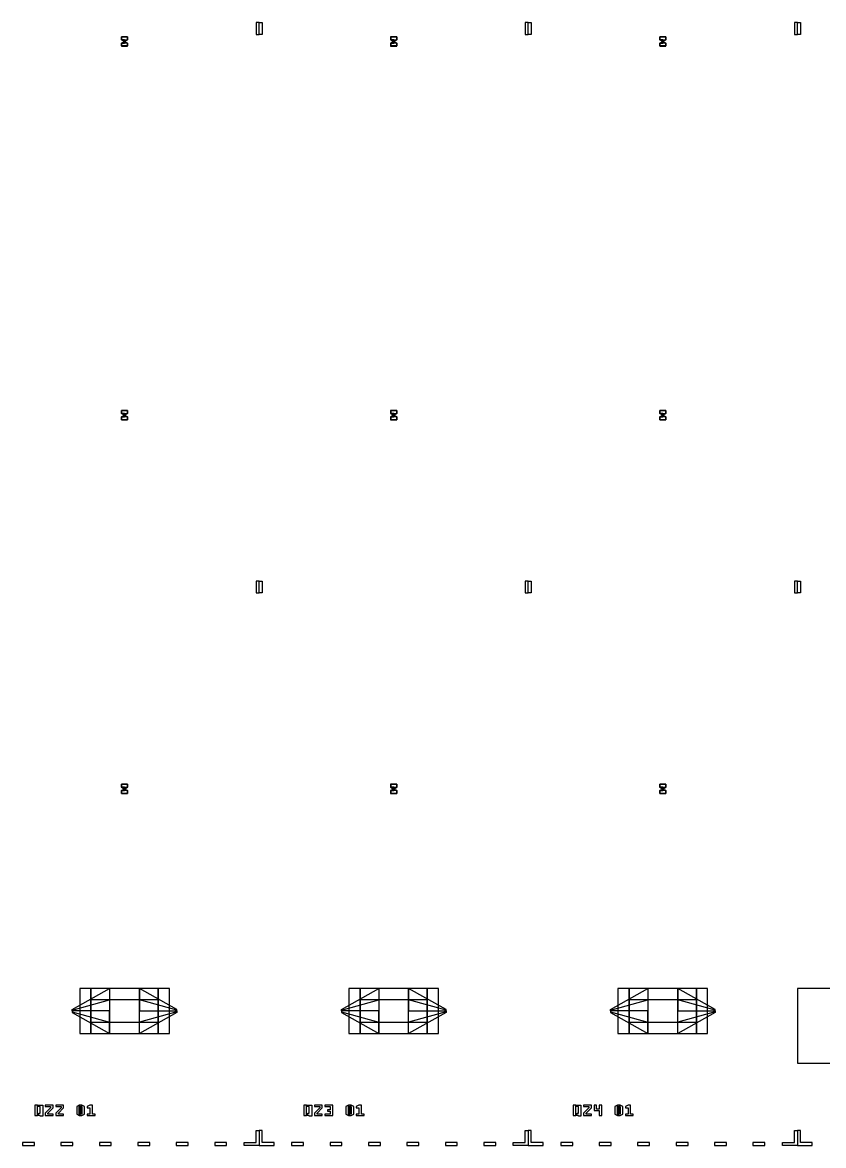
# Model space of a CAD drawing. Extents: x -50899 to 50899, y -48295 to 50898.
# Drawn here: x 10117 to 15475, y -39225 to -31714 of the extents above; entities that cross this region are included whole.
import ezdxf

# ---------------------------------------------------------------- set-up
doc = ezdxf.new("R2010")
doc.units = 0
doc.layers.add('GAP', color=1, linetype='continuous')
doc.layers.add('PIN', color=3, linetype='continuous')

# ---------------------------------------------------------------- blocks, each defined once
blk = doc.blocks.new('Q21GAP')
for points in [[(2500, 800), (2250, 800), (2250, 809.8), (2500, 950), (2500, 800)], [(2500, 800), (2250, 800), (2250, 809.8), (2500, 950), (2500, 800)], [(2825, 950), (2500, 950), (2500, 650), (2825, 650), (2825, 950)], [(2825, 950), (2500, 950), (2500, 650), (2825, 650), (2825, 950)], [(2900, 950), (2825, 950), (2825, 650), (2900, 650), (2900, 950)], [(2900, 950), (2825, 950), (2825, 650), (2900, 650), (2900, 950)], [(2500, 800), (2250, 800), (2250, 790.2), (2500, 650), (2500, 800)], [(2500, 800), (2250, 800), (2250, 790.2), (2500, 650), (2500, 800)]]:
    blk.add_lwpolyline(points)
blk = doc.blocks.new('Q21PIN')
for points in [[(2500, 800), (2250, 800), (2250, 805), (2500, 875), (2500, 800)], [(2500, 800), (2250, 800), (2250, 805), (2500, 875), (2500, 800)], [(2825, 875), (2500, 875), (2500, 725), (2825, 725), (2825, 875)], [(2825, 875), (2500, 875), (2500, 725), (2825, 725), (2825, 875)], [(2500, 800), (2250, 800), (2250, 795), (2500, 725), (2500, 800)], [(2500, 800), (2250, 800), (2250, 795), (2500, 725), (2500, 800)]]:
    blk.add_lwpolyline(points)
blk = doc.blocks.new('Q22')
at = {"layer": 'GAP'}
for points in [[(1700, 7331.4), (1700, 7411.4), (1680, 7411.4), (1680, 7331.4), (1700, 7331.4)], [(1700, 3595.7), (1700, 3675.7), (1680, 3675.7), (1680, 3595.7), (1700, 3595.7)], [(1700, -100), (1600, -100), (1600, -80), (1680, -80), (1680, 0), (1700, 0), (1700, -100)], [(117.1, -100), (197.1, -100), (197.1, -80), (117.1, -80), (117.1, -100)], [(374.3, -100), (454.3, -100), (454.3, -80), (374.3, -80), (374.3, -100)], [(631.4, -100), (711.4, -100), (711.4, -80), (631.4, -80), (631.4, -100)], [(888.6, -100), (968.6, -100), (968.6, -80), (888.6, -80), (888.6, -100)], [(1145.7, -100), (1225.7, -100), (1225.7, -80), (1145.7, -80), (1145.7, -100)], [(1402.9, -100), (1482.9, -100), (1482.9, -80), (1402.9, -80), (1402.9, -100)]]:
    blk.add_lwpolyline(points, dxfattribs=at)
blk = doc.blocks.new('Q22GAP')
for points in [[(820.2, 7316.1), (820.2, 7316.3), (779.8, 7316.3), (779.8, 7316.1), (820.2, 7316.1)], [(780, 7296.1), (780, 7316.1), (779.8, 7316.1), (779.8, 7296.1), (780, 7296.1)], [(797.5, 7286.1), (780, 7296.1), (779.8, 7296.1), (797.3, 7286.1), (797.5, 7286.1)], [(802.7, 7286), (802.7, 7286.1), (797.3, 7286.1), (797.3, 7286), (802.7, 7286)], [(802.5, 7286.1), (820, 7296.1), (820.2, 7296.1), (802.7, 7286.1), (802.5, 7286.1)], [(820, 7296.1), (820, 7316.1), (820.2, 7316.1), (820.2, 7296.1), (820, 7296.1)], [(780, 7274), (799.6, 7284), (799.4, 7284), (779.8, 7274), (780, 7274)], [(780, 7254), (780, 7274), (779.8, 7274), (779.8, 7254), (780, 7254)], [(820.2, 7253.8), (820.2, 7254), (779.8, 7254), (779.8, 7253.8), (820.2, 7253.8)], [(799.6, 7284), (799.6, 7286), (799.4, 7286), (799.4, 7284), (799.6, 7284)], [(800.4, 7284), (800.4, 7286), (800.6, 7286), (800.6, 7284), (800.4, 7284)], [(820, 7274), (800.4, 7284), (800.6, 7284), (820.2, 7274), (820, 7274)], [(820, 7254), (820, 7274), (820.2, 7274), (820.2, 7254), (820, 7254)], [(820.2, 4816.1), (820.2, 4816.3), (779.8, 4816.3), (779.8, 4816.1), (820.2, 4816.1)], [(780, 4796.1), (780, 4816.1), (779.8, 4816.1), (779.8, 4796.1), (780, 4796.1)], [(820, 4796.1), (820, 4816.1), (820.2, 4816.1), (820.2, 4796.1), (820, 4796.1)], [(797.5, 4786.1), (780, 4796.1), (779.8, 4796.1), (797.3, 4786.1), (797.5, 4786.1)], [(780, 4774), (799.6, 4784), (799.4, 4784), (779.8, 4774), (780, 4774)], [(780, 4754), (780, 4774), (779.8, 4774), (779.8, 4754), (780, 4754)], [(820.2, 4753.8), (820.2, 4754), (779.8, 4754), (779.8, 4753.8), (820.2, 4753.8)], [(802.7, 4786), (802.7, 4786.1), (797.3, 4786.1), (797.3, 4786), (802.7, 4786)], [(799.6, 4784), (799.6, 4786), (799.4, 4786), (799.4, 4784), (799.6, 4784)], [(800.4, 4784), (800.4, 4786), (800.6, 4786), (800.6, 4784), (800.4, 4784)], [(820, 4774), (800.4, 4784), (800.6, 4784), (820.2, 4774), (820, 4774)], [(802.5, 4786.1), (820, 4796.1), (820.2, 4796.1), (802.7, 4786.1), (802.5, 4786.1)], [(820, 4754), (820, 4774), (820.2, 4774), (820.2, 4754), (820, 4754)], [(820.2, 2316.2), (820.2, 2316.4), (779.8, 2316.4), (779.8, 2316.2), (820.2, 2316.2)], [(780, 2296.2), (780, 2316.2), (779.8, 2316.2), (779.8, 2296.2), (780, 2296.2)], [(797.5, 2286.2), (780, 2296.2), (779.8, 2296.2), (797.3, 2286.2), (797.5, 2286.2)], [(780, 2274), (799.6, 2284), (799.4, 2284), (779.8, 2274), (780, 2274)], [(780, 2254), (780, 2274), (779.8, 2274), (779.8, 2254), (780, 2254)], [(820.2, 2253.8), (820.2, 2254), (779.8, 2254), (779.8, 2253.8), (820.2, 2253.8)], [(802.7, 2286), (802.7, 2286.2), (797.3, 2286.2), (797.3, 2286), (802.7, 2286)], [(799.6, 2284), (799.6, 2286), (799.4, 2286), (799.4, 2284), (799.6, 2284)], [(800.4, 2284), (800.4, 2286), (800.6, 2286), (800.6, 2284), (800.4, 2284)], [(820, 2274), (800.4, 2284), (800.6, 2284), (820.2, 2274), (820, 2274)], [(802.5, 2286.2), (820, 2296.2), (820.2, 2296.2), (802.7, 2286.2), (802.5, 2286.2)], [(820, 2296.2), (820, 2316.2), (820.2, 2316.2), (820.2, 2296.2), (820, 2296.2)], [(820, 2254), (820, 2274), (820.2, 2274), (820.2, 2254), (820, 2254)], [(2500, 800), (2250, 800), (2250, 809.8), (2500, 950), (2500, 800)], [(2500, 800), (2250, 800), (2250, 809.8), (2500, 950), (2500, 800)], [(2825, 950), (2500, 950), (2500, 650), (2825, 650), (2825, 950)], [(2825, 950), (2500, 950), (2500, 650), (2825, 650), (2825, 950)], [(2900, 950), (2825, 950), (2825, 650), (2900, 650), (2900, 950)], [(2900, 950), (2825, 950), (2825, 650), (2900, 650), (2900, 950)], [(2500, 800), (2250, 800), (2250, 790.2), (2500, 650), (2500, 800)], [(2500, 800), (2250, 800), (2250, 790.2), (2500, 650), (2500, 800)]]:
    blk.add_lwpolyline(points)
at = {"layer": 'GAP'}
for points in [[(200, 100), (217.5, 100), (217.5, 170), (200, 170), (200, 100)], [(217.5, 108.8), (226.2, 108.8), (226.2, 117.5), (235, 117.5), (235, 161.2), (217.5, 161.2), (217.5, 170), (252.5, 170), (252.5, 95.6), (235, 95.6), (235, 100), (217.5, 100), (217.5, 108.8)], [(270, 100), (322.5, 100), (322.5, 108.8), (287.5, 108.8), (287.5, 117.5), (322.5, 152.5), (322.5, 170), (270, 170), (270, 161.2), (305, 161.2), (305, 152.5), (270, 117.5), (270, 100), (270, 100)], [(340, 100), (392.5, 100), (392.5, 108.8), (357.5, 108.8), (357.5, 117.5), (392.5, 152.5), (392.5, 170), (340, 170), (340, 161.2), (375, 161.2), (375, 152.5), (340, 117.5), (340, 100), (340, 100)]]:
    blk.add_lwpolyline(points, dxfattribs=at)
blk = doc.blocks.new('Q22PIN')
for points in [[(820, 7296.15), (820, 7316.15), (780, 7316.15), (780, 7296.15), (820, 7296.15)], [(800, 7286.15), (800, 7296.15), (780, 7296.15), (797.5, 7286.15), (800, 7286.15)], [(800, 7286.15), (800, 7296.15), (820, 7296.15), (802.5, 7286.15), (800, 7286.15)], [(800, 7274), (800, 7284), (799.575, 7284), (780, 7274), (800, 7274)], [(820, 7254), (820, 7274), (780, 7274), (780, 7254), (820, 7254)], [(800.425, 7284), (800.425, 7286), (799.575, 7286), (799.575, 7284), (800.425, 7284)], [(800, 7274), (800, 7284), (800.425, 7284), (820, 7274), (800, 7274)], [(820, 4796.15), (820, 4816.15), (780, 4816.15), (780, 4796.15), (820, 4796.15)], [(800, 4786.15), (800, 4796.15), (780, 4796.15), (797.5, 4786.15), (800, 4786.15)], [(800, 4774), (800, 4784), (799.575, 4784), (780, 4774), (800, 4774)], [(820, 4754), (820, 4774), (780, 4774), (780, 4754), (820, 4754)], [(800.425, 4784), (800.425, 4786), (799.575, 4786), (799.575, 4784), (800.425, 4784)], [(800, 4786.15), (800, 4796.15), (820, 4796.15), (802.5, 4786.15), (800, 4786.15)], [(800, 4774), (800, 4784), (800.425, 4784), (820, 4774), (800, 4774)], [(820, 2296.15), (820, 2316.15), (780, 2316.15), (780, 2296.15), (820, 2296.15)], [(800, 2286.15), (800, 2296.15), (780, 2296.15), (797.5, 2286.15), (800, 2286.15)], [(800, 2274), (800, 2284), (799.575, 2284), (780, 2274), (800, 2274)], [(820, 2254), (820, 2274), (780, 2274), (780, 2254), (820, 2254)], [(800.425, 2284), (800.425, 2286), (799.575, 2286), (799.575, 2284), (800.425, 2284)], [(800, 2286.15), (800, 2296.15), (820, 2296.15), (802.5, 2286.15), (800, 2286.15)], [(800, 2274), (800, 2284), (800.425, 2284), (820, 2274), (800, 2274)], [(2500, 800), (2250, 800), (2250, 805), (2500, 875), (2500, 800)], [(2500, 800), (2250, 800), (2250, 805), (2500, 875), (2500, 800)], [(2825, 875), (2500, 875), (2500, 725), (2825, 725), (2825, 875)], [(2825, 875), (2500, 875), (2500, 725), (2825, 725), (2825, 875)], [(2500, 800), (2250, 800), (2250, 795), (2500, 725), (2500, 800)], [(2500, 800), (2250, 800), (2250, 795), (2500, 725), (2500, 800)]]:
    blk.add_lwpolyline(points)
blk = doc.blocks.new('Q23')
at = {"layer": 'GAP'}
for points in [[(-100, 7331.4), (-100, 7411.4), (-80, 7411.4), (-80, 7331.4), (-100, 7331.4)], [(1700, 7331.4), (1700, 7411.4), (1680, 7411.4), (1680, 7331.4), (1700, 7331.4)], [(-100, 3595.7), (-100, 3675.7), (-80, 3675.7), (-80, 3595.7), (-100, 3595.7)], [(1700, 3595.7), (1700, 3675.7), (1680, 3675.7), (1680, 3595.7), (1700, 3595.7)], [(-100, -100), (0, -100), (0, -80), (-80, -80), (-80, 0), (-100, 0), (-100, -100)], [(1700, -100), (1600, -100), (1600, -80), (1680, -80), (1680, 0), (1700, 0), (1700, -100)], [(117.1, -100), (197.1, -100), (197.1, -80), (117.1, -80), (117.1, -100)], [(374.3, -100), (454.3, -100), (454.3, -80), (374.3, -80), (374.3, -100)], [(631.4, -100), (711.4, -100), (711.4, -80), (631.4, -80), (631.4, -100)], [(888.6, -100), (968.6, -100), (968.6, -80), (888.6, -80), (888.6, -100)], [(1145.7, -100), (1225.7, -100), (1225.7, -80), (1145.7, -80), (1145.7, -100)], [(1402.9, -100), (1482.9, -100), (1482.9, -80), (1402.9, -80), (1402.9, -100)]]:
    blk.add_lwpolyline(points, dxfattribs=at)
blk = doc.blocks.new('Q23GAP')
for points in [[(820.2, 7316.2), (820.2, 7316.4), (779.8, 7316.4), (779.8, 7316.2), (820.2, 7316.2)], [(780, 7296.2), (780, 7316.2), (779.8, 7316.2), (779.8, 7296.2), (780, 7296.2)], [(797.5, 7286.2), (780, 7296.2), (779.8, 7296.2), (797.3, 7286.2), (797.5, 7286.2)], [(802.7, 7286), (802.7, 7286.2), (797.3, 7286.2), (797.3, 7286), (802.7, 7286)], [(802.5, 7286.2), (820, 7296.2), (820.2, 7296.2), (802.7, 7286.2), (802.5, 7286.2)], [(820, 7296.2), (820, 7316.2), (820.2, 7316.2), (820.2, 7296.2), (820, 7296.2)], [(780, 7274), (799.6, 7284), (799.4, 7284), (779.8, 7274), (780, 7274)], [(780, 7254), (780, 7274), (779.8, 7274), (779.8, 7254), (780, 7254)], [(820.2, 7253.8), (820.2, 7254), (779.8, 7254), (779.8, 7253.8), (820.2, 7253.8)], [(799.6, 7284), (799.6, 7286), (799.4, 7286), (799.4, 7284), (799.6, 7284)], [(800.4, 7284), (800.4, 7286), (800.6, 7286), (800.6, 7284), (800.4, 7284)], [(820, 7274), (800.4, 7284), (800.6, 7284), (820.2, 7274), (820, 7274)], [(820, 7254), (820, 7274), (820.2, 7274), (820.2, 7254), (820, 7254)], [(820.2, 4816.2), (820.2, 4816.4), (779.8, 4816.4), (779.8, 4816.2), (820.2, 4816.2)], [(780, 4796.2), (780, 4816.2), (779.8, 4816.2), (779.8, 4796.2), (780, 4796.2)], [(820, 4796.2), (820, 4816.2), (820.2, 4816.2), (820.2, 4796.2), (820, 4796.2)], [(797.5, 4786.2), (780, 4796.2), (779.8, 4796.2), (797.3, 4786.2), (797.5, 4786.2)], [(780, 4774), (799.6, 4784), (799.4, 4784), (779.8, 4774), (780, 4774)], [(780, 4754), (780, 4774), (779.8, 4774), (779.8, 4754), (780, 4754)], [(820.2, 4753.8), (820.2, 4754), (779.8, 4754), (779.8, 4753.8), (820.2, 4753.8)], [(802.7, 4786), (802.7, 4786.2), (797.3, 4786.2), (797.3, 4786), (802.7, 4786)], [(799.6, 4784), (799.6, 4786), (799.4, 4786), (799.4, 4784), (799.6, 4784)], [(800.4, 4784), (800.4, 4786), (800.6, 4786), (800.6, 4784), (800.4, 4784)], [(820, 4774), (800.4, 4784), (800.6, 4784), (820.2, 4774), (820, 4774)], [(802.5, 4786.2), (820, 4796.2), (820.2, 4796.2), (802.7, 4786.2), (802.5, 4786.2)], [(820, 4754), (820, 4774), (820.2, 4774), (820.2, 4754), (820, 4754)], [(820.2, 2316.2), (820.2, 2316.4), (779.8, 2316.4), (779.8, 2316.2), (820.2, 2316.2)], [(780, 2296.2), (780, 2316.2), (779.8, 2316.2), (779.8, 2296.2), (780, 2296.2)], [(797.5, 2286.2), (780, 2296.2), (779.8, 2296.2), (797.3, 2286.2), (797.5, 2286.2)], [(780, 2274), (799.6, 2284), (799.4, 2284), (779.8, 2274), (780, 2274)], [(780, 2254), (780, 2274), (779.8, 2274), (779.8, 2254), (780, 2254)], [(820.2, 2253.8), (820.2, 2254), (779.8, 2254), (779.8, 2253.8), (820.2, 2253.8)], [(802.7, 2286), (802.7, 2286.2), (797.3, 2286.2), (797.3, 2286), (802.7, 2286)], [(799.6, 2284), (799.6, 2286), (799.4, 2286), (799.4, 2284), (799.6, 2284)], [(800.4, 2284), (800.4, 2286), (800.6, 2286), (800.6, 2284), (800.4, 2284)], [(820, 2274), (800.4, 2284), (800.6, 2284), (820.2, 2274), (820, 2274)], [(802.5, 2286.2), (820, 2296.2), (820.2, 2296.2), (802.7, 2286.2), (802.5, 2286.2)], [(820, 2296.2), (820, 2316.2), (820.2, 2316.2), (820.2, 2296.2), (820, 2296.2)], [(820, 2254), (820, 2274), (820.2, 2274), (820.2, 2254), (820, 2254)], [(-1300, 650), (-1225, 650), (-1225, 950), (-1300, 950), (-1300, 650)], [(-1300, 650), (-1225, 650), (-1225, 950), (-1300, 950), (-1300, 650)], [(-1225, 650), (-900, 650), (-900, 950), (-1225, 950), (-1225, 650)], [(-1225, 650), (-900, 650), (-900, 950), (-1225, 950), (-1225, 650)], [(-900, 800), (-650, 800), (-650, 809.8), (-900, 950), (-900, 800)], [(-900, 800), (-650, 800), (-650, 809.8), (-900, 950), (-900, 800)], [(2500, 800), (2250, 800), (2250, 809.8), (2500, 950), (2500, 800)], [(2500, 800), (2250, 800), (2250, 809.8), (2500, 950), (2500, 800)], [(2825, 950), (2500, 950), (2500, 650), (2825, 650), (2825, 950)], [(2825, 950), (2500, 950), (2500, 650), (2825, 650), (2825, 950)], [(2900, 950), (2825, 950), (2825, 650), (2900, 650), (2900, 950)], [(2900, 950), (2825, 950), (2825, 650), (2900, 650), (2900, 950)], [(-900, 800), (-650, 800), (-650, 790.2), (-900, 650), (-900, 800)], [(-900, 800), (-650, 800), (-650, 790.2), (-900, 650), (-900, 800)], [(2500, 800), (2250, 800), (2250, 790.2), (2500, 650), (2500, 800)], [(2500, 800), (2250, 800), (2250, 790.2), (2500, 650), (2500, 800)]]:
    blk.add_lwpolyline(points)
at = {"layer": 'GAP'}
for points in [[(200, 100), (217.5, 100), (217.5, 170), (200, 170), (200, 100)], [(217.5, 108.8), (226.2, 108.8), (226.2, 117.5), (235, 117.5), (235, 161.2), (217.5, 161.2), (217.5, 170), (252.5, 170), (252.5, 95.6), (235, 95.6), (235, 100), (217.5, 100), (217.5, 108.8)], [(270, 100), (322.5, 100), (322.5, 108.8), (287.5, 108.8), (287.5, 117.5), (322.5, 152.5), (322.5, 170), (270, 170), (270, 161.2), (305, 161.2), (305, 152.5), (270, 117.5), (270, 100), (270, 100)], [(340, 100), (392.5, 100), (392.5, 170), (340, 170), (340, 161.2), (375, 161.2), (375, 139.4), (357.5, 139.4), (357.5, 130.6), (375, 130.6), (375, 108.8), (340, 108.8), (340, 100), (340, 100)]]:
    blk.add_lwpolyline(points, dxfattribs=at)
blk = doc.blocks.new('Q23PIN')
for points in [[(820, 7296.2), (820, 7316.2), (780, 7316.2), (780, 7296.2), (820, 7296.2)], [(800, 7286.2), (800, 7296.2), (780, 7296.2), (797.5, 7286.2), (800, 7286.2)], [(800, 7286.2), (800, 7296.2), (820, 7296.2), (802.5, 7286.2), (800, 7286.2)], [(800, 7274), (800, 7284), (799.55, 7284), (780, 7274), (800, 7274)], [(820, 7254), (820, 7274), (780, 7274), (780, 7254), (820, 7254)], [(800.45, 7284), (800.45, 7286), (799.55, 7286), (799.55, 7284), (800.45, 7284)], [(800, 7274), (800, 7284), (800.45, 7284), (820, 7274), (800, 7274)], [(820, 4796.2), (820, 4816.2), (780, 4816.2), (780, 4796.2), (820, 4796.2)], [(800, 4786.2), (800, 4796.2), (780, 4796.2), (797.5, 4786.2), (800, 4786.2)], [(800, 4774), (800, 4784), (799.55, 4784), (780, 4774), (800, 4774)], [(820, 4754), (820, 4774), (780, 4774), (780, 4754), (820, 4754)], [(800.45, 4784), (800.45, 4786), (799.55, 4786), (799.55, 4784), (800.45, 4784)], [(800, 4786.2), (800, 4796.2), (820, 4796.2), (802.5, 4786.2), (800, 4786.2)], [(800, 4774), (800, 4784), (800.45, 4784), (820, 4774), (800, 4774)], [(820, 2296.2), (820, 2316.2), (780, 2316.2), (780, 2296.2), (820, 2296.2)], [(800, 2286.2), (800, 2296.2), (780, 2296.2), (797.5, 2286.2), (800, 2286.2)], [(800, 2274), (800, 2284), (799.55, 2284), (780, 2274), (800, 2274)], [(820, 2254), (820, 2274), (780, 2274), (780, 2254), (820, 2254)], [(800.45, 2284), (800.45, 2286), (799.55, 2286), (799.55, 2284), (800.45, 2284)], [(800, 2286.2), (800, 2296.2), (820, 2296.2), (802.5, 2286.2), (800, 2286.2)], [(800, 2274), (800, 2284), (800.45, 2284), (820, 2274), (800, 2274)], [(-1225, 725), (-900, 725), (-900, 875), (-1225, 875), (-1225, 725)], [(-1225, 725), (-900, 725), (-900, 875), (-1225, 875), (-1225, 725)], [(-900, 800), (-650, 800), (-650, 805), (-900, 875), (-900, 800)], [(-900, 800), (-650, 800), (-650, 805), (-900, 875), (-900, 800)], [(2500, 800), (2250, 800), (2250, 805), (2500, 875), (2500, 800)], [(2500, 800), (2250, 800), (2250, 805), (2500, 875), (2500, 800)], [(2825, 875), (2500, 875), (2500, 725), (2825, 725), (2825, 875)], [(2825, 875), (2500, 875), (2500, 725), (2825, 725), (2825, 875)], [(-900, 800), (-650, 800), (-650, 795), (-900, 725), (-900, 800)], [(-900, 800), (-650, 800), (-650, 795), (-900, 725), (-900, 800)], [(2500, 800), (2250, 800), (2250, 795), (2500, 725), (2500, 800)], [(2500, 800), (2250, 800), (2250, 795), (2500, 725), (2500, 800)]]:
    blk.add_lwpolyline(points)
blk = doc.blocks.new('Q24')
at = {"layer": 'GAP'}
for points in [[(-100, 7331.4), (-100, 7411.4), (-80, 7411.4), (-80, 7331.4), (-100, 7331.4)], [(1700, 7331.4), (1700, 7411.4), (1680, 7411.4), (1680, 7331.4), (1700, 7331.4)], [(-100, 3595.7), (-100, 3675.7), (-80, 3675.7), (-80, 3595.7), (-100, 3595.7)], [(1700, 3595.7), (1700, 3675.7), (1680, 3675.7), (1680, 3595.7), (1700, 3595.7)], [(-100, -100), (0, -100), (0, -80), (-80, -80), (-80, 0), (-100, 0), (-100, -100)], [(1700, -100), (1600, -100), (1600, -80), (1680, -80), (1680, 0), (1700, 0), (1700, -100)], [(117.1, -100), (197.1, -100), (197.1, -80), (117.1, -80), (117.1, -100)], [(374.3, -100), (454.3, -100), (454.3, -80), (374.3, -80), (374.3, -100)], [(631.4, -100), (711.4, -100), (711.4, -80), (631.4, -80), (631.4, -100)], [(888.6, -100), (968.6, -100), (968.6, -80), (888.6, -80), (888.6, -100)], [(1145.7, -100), (1225.7, -100), (1225.7, -80), (1145.7, -80), (1145.7, -100)], [(1402.9, -100), (1482.9, -100), (1482.9, -80), (1402.9, -80), (1402.9, -100)]]:
    blk.add_lwpolyline(points, dxfattribs=at)
blk = doc.blocks.new('Q24GAP')
for points in [[(820.2, 7316.1), (820.2, 7316.3), (779.8, 7316.3), (779.8, 7316.1), (820.2, 7316.1)], [(780, 7296.1), (780, 7316.1), (779.8, 7316.1), (779.8, 7296.1), (780, 7296.1)], [(797.5, 7286.1), (780, 7296.1), (779.8, 7296.1), (797.3, 7286.1), (797.5, 7286.1)], [(802.7, 7286), (802.7, 7286.1), (797.3, 7286.1), (797.3, 7286), (802.7, 7286)], [(802.5, 7286.1), (820, 7296.1), (820.2, 7296.1), (802.7, 7286.1), (802.5, 7286.1)], [(820, 7296.1), (820, 7316.1), (820.2, 7316.1), (820.2, 7296.1), (820, 7296.1)], [(780, 7274), (799.6, 7284), (799.4, 7284), (779.8, 7274), (780, 7274)], [(780, 7254), (780, 7274), (779.8, 7274), (779.8, 7254), (780, 7254)], [(820.2, 7253.8), (820.2, 7254), (779.8, 7254), (779.8, 7253.8), (820.2, 7253.8)], [(799.6, 7284), (799.6, 7286), (799.4, 7286), (799.4, 7284), (799.6, 7284)], [(800.4, 7284), (800.4, 7286), (800.6, 7286), (800.6, 7284), (800.4, 7284)], [(820, 7274), (800.4, 7284), (800.6, 7284), (820.2, 7274), (820, 7274)], [(820, 7254), (820, 7274), (820.2, 7274), (820.2, 7254), (820, 7254)], [(820.2, 4816.1), (820.2, 4816.3), (779.8, 4816.3), (779.8, 4816.1), (820.2, 4816.1)], [(780, 4796.1), (780, 4816.1), (779.8, 4816.1), (779.8, 4796.1), (780, 4796.1)], [(820, 4796.1), (820, 4816.1), (820.2, 4816.1), (820.2, 4796.1), (820, 4796.1)], [(797.5, 4786.1), (780, 4796.1), (779.8, 4796.1), (797.3, 4786.1), (797.5, 4786.1)], [(780, 4774), (799.6, 4784), (799.4, 4784), (779.8, 4774), (780, 4774)], [(780, 4754), (780, 4774), (779.8, 4774), (779.8, 4754), (780, 4754)], [(820.2, 4753.8), (820.2, 4754), (779.8, 4754), (779.8, 4753.8), (820.2, 4753.8)], [(802.7, 4786), (802.7, 4786.1), (797.3, 4786.1), (797.3, 4786), (802.7, 4786)], [(799.6, 4784), (799.6, 4786), (799.4, 4786), (799.4, 4784), (799.6, 4784)], [(800.4, 4784), (800.4, 4786), (800.6, 4786), (800.6, 4784), (800.4, 4784)], [(820, 4774), (800.4, 4784), (800.6, 4784), (820.2, 4774), (820, 4774)], [(802.5, 4786.1), (820, 4796.1), (820.2, 4796.1), (802.7, 4786.1), (802.5, 4786.1)], [(820, 4754), (820, 4774), (820.2, 4774), (820.2, 4754), (820, 4754)], [(820.2, 2316.2), (820.2, 2316.4), (779.8, 2316.4), (779.8, 2316.2), (820.2, 2316.2)], [(780, 2296.2), (780, 2316.2), (779.8, 2316.2), (779.8, 2296.2), (780, 2296.2)], [(797.5, 2286.2), (780, 2296.2), (779.8, 2296.2), (797.3, 2286.2), (797.5, 2286.2)], [(780, 2274), (799.6, 2284), (799.4, 2284), (779.8, 2274), (780, 2274)], [(780, 2254), (780, 2274), (779.8, 2274), (779.8, 2254), (780, 2254)], [(820.2, 2253.8), (820.2, 2254), (779.8, 2254), (779.8, 2253.8), (820.2, 2253.8)], [(802.7, 2286), (802.7, 2286.2), (797.3, 2286.2), (797.3, 2286), (802.7, 2286)], [(799.6, 2284), (799.6, 2286), (799.4, 2286), (799.4, 2284), (799.6, 2284)], [(800.4, 2284), (800.4, 2286), (800.6, 2286), (800.6, 2284), (800.4, 2284)], [(820, 2274), (800.4, 2284), (800.6, 2284), (820.2, 2274), (820, 2274)], [(802.5, 2286.2), (820, 2296.2), (820.2, 2296.2), (802.7, 2286.2), (802.5, 2286.2)], [(820, 2296.2), (820, 2316.2), (820.2, 2316.2), (820.2, 2296.2), (820, 2296.2)], [(820, 2254), (820, 2274), (820.2, 2274), (820.2, 2254), (820, 2254)], [(-1300, 650), (-1225, 650), (-1225, 950), (-1300, 950), (-1300, 650)], [(-1300, 650), (-1225, 650), (-1225, 950), (-1300, 950), (-1300, 650)], [(-1225, 650), (-900, 650), (-900, 950), (-1225, 950), (-1225, 650)], [(-1225, 650), (-900, 650), (-900, 950), (-1225, 950), (-1225, 650)], [(-900, 800), (-650, 800), (-650, 809.8), (-900, 950), (-900, 800)], [(-900, 800), (-650, 800), (-650, 809.8), (-900, 950), (-900, 800)], [(-900, 800), (-650, 800), (-650, 790.2), (-900, 650), (-900, 800)], [(-900, 800), (-650, 800), (-650, 790.2), (-900, 650), (-900, 800)]]:
    blk.add_lwpolyline(points)
at = {"layer": 'GAP'}
for points in [[(200, 100), (217.5, 100), (217.5, 170), (200, 170), (200, 100)], [(217.5, 108.8), (226.2, 108.8), (226.2, 117.5), (235, 117.5), (235, 161.2), (217.5, 161.2), (217.5, 170), (252.5, 170), (252.5, 95.6), (235, 95.6), (235, 100), (217.5, 100), (217.5, 108.8)], [(270, 100), (322.5, 100), (322.5, 108.8), (287.5, 108.8), (287.5, 117.5), (322.5, 152.5), (322.5, 170), (270, 170), (270, 161.2), (305, 161.2), (305, 152.5), (270, 117.5), (270, 100), (270, 100)], [(375, 100), (392.5, 100), (392.5, 170), (375, 170), (375, 143.8), (357.5, 143.8), (357.5, 170), (340, 170), (340, 135), (375, 135), (375, 100), (375, 100)]]:
    blk.add_lwpolyline(points, dxfattribs=at)
blk = doc.blocks.new('Q24PIN')
for points in [[(820, 7296.15), (820, 7316.15), (780, 7316.15), (780, 7296.15), (820, 7296.15)], [(800, 7286.15), (800, 7296.15), (780, 7296.15), (797.5, 7286.15), (800, 7286.15)], [(800, 7286.15), (800, 7296.15), (820, 7296.15), (802.5, 7286.15), (800, 7286.15)], [(800, 7274), (800, 7284), (799.55, 7284), (780, 7274), (800, 7274)], [(820, 7254), (820, 7274), (780, 7274), (780, 7254), (820, 7254)], [(800.45, 7284), (800.45, 7286), (799.55, 7286), (799.55, 7284), (800.45, 7284)], [(800, 7274), (800, 7284), (800.45, 7284), (820, 7274), (800, 7274)], [(820, 4796.15), (820, 4816.15), (780, 4816.15), (780, 4796.15), (820, 4796.15)], [(800, 4786.15), (800, 4796.15), (780, 4796.15), (797.5, 4786.15), (800, 4786.15)], [(800, 4774), (800, 4784), (799.55, 4784), (780, 4774), (800, 4774)], [(820, 4754), (820, 4774), (780, 4774), (780, 4754), (820, 4754)], [(800.45, 4784), (800.45, 4786), (799.55, 4786), (799.55, 4784), (800.45, 4784)], [(800, 4786.15), (800, 4796.15), (820, 4796.15), (802.5, 4786.15), (800, 4786.15)], [(800, 4774), (800, 4784), (800.45, 4784), (820, 4774), (800, 4774)], [(820, 2296.15), (820, 2316.15), (780, 2316.15), (780, 2296.15), (820, 2296.15)], [(800, 2286.15), (800, 2296.15), (780, 2296.15), (797.5, 2286.15), (800, 2286.15)], [(800, 2274), (800, 2284), (799.55, 2284), (780, 2274), (800, 2274)], [(820, 2254), (820, 2274), (780, 2274), (780, 2254), (820, 2254)], [(800.45, 2284), (800.45, 2286), (799.55, 2286), (799.55, 2284), (800.45, 2284)], [(800, 2286.15), (800, 2296.15), (820, 2296.15), (802.5, 2286.15), (800, 2286.15)], [(800, 2274), (800, 2284), (800.45, 2284), (820, 2274), (800, 2274)], [(-1225, 725), (-900, 725), (-900, 875), (-1225, 875), (-1225, 725)], [(-1225, 725), (-900, 725), (-900, 875), (-1225, 875), (-1225, 725)], [(-900, 800), (-650, 800), (-650, 805), (-900, 875), (-900, 800)], [(-900, 800), (-650, 800), (-650, 805), (-900, 875), (-900, 800)], [(-900, 800), (-650, 800), (-650, 795), (-900, 725), (-900, 800)], [(-900, 800), (-650, 800), (-650, 795), (-900, 725), (-900, 800)]]:
    blk.add_lwpolyline(points)
blk = doc.blocks.new('Q25')
at = {"layer": 'GAP'}
for points in [[(-100, 7331.4), (-100, 7411.4), (-80, 7411.4), (-80, 7331.4), (-100, 7331.4)], [(-100, 3595.7), (-100, 3675.7), (-80, 3675.7), (-80, 3595.7), (-100, 3595.7)], [(-100, -100), (0, -100), (0, -80), (-80, -80), (-80, 0), (-100, 0), (-100, -100)]]:
    blk.add_lwpolyline(points, dxfattribs=at)
blk = doc.blocks.new('Q25GAP')
for points in [[(-1300, 650), (-1225, 650), (-1225, 950), (-1300, 950), (-1300, 650)], [(-1300, 650), (-1225, 650), (-1225, 950), (-1300, 950), (-1300, 650)], [(-1225, 650), (-900, 650), (-900, 950), (-1225, 950), (-1225, 650)], [(-1225, 650), (-900, 650), (-900, 950), (-1225, 950), (-1225, 650)], [(-900, 800), (-650, 800), (-650, 809.8), (-900, 950), (-900, 800)], [(-900, 800), (-650, 800), (-650, 809.8), (-900, 950), (-900, 800)], [(-100, 950), (-100, 450), (400, 450), (400, 950), (-100, 950)], [(-900, 800), (-650, 800), (-650, 790.2), (-900, 650), (-900, 800)], [(-900, 800), (-650, 800), (-650, 790.2), (-900, 650), (-900, 800)]]:
    blk.add_lwpolyline(points)
blk = doc.blocks.new('Q25PIN')
for points in [[(-1225, 725), (-900, 725), (-900, 875), (-1225, 875), (-1225, 725)], [(-1225, 725), (-900, 725), (-900, 875), (-1225, 875), (-1225, 725)], [(-900, 800), (-650, 800), (-650, 805), (-900, 875), (-900, 800)], [(-900, 800), (-650, 800), (-650, 805), (-900, 875), (-900, 800)], [(-900, 800), (-650, 800), (-650, 795), (-900, 725), (-900, 800)], [(-900, 800), (-650, 800), (-650, 795), (-900, 725), (-900, 800)]]:
    blk.add_lwpolyline(points)

msp = doc.modelspace()

# ---------------------------------------------------------------- linework, layer by layer
at = {"layer": 'GAP'}
for points in [[(10200, -39025), (10217.5, -39025), (10217.5, -38955), (10200, -38955), (10200, -39025)], [(10217.5, -39016.2), (10226.2, -39016.2), (10226.2, -39007.5), (10235, -39007.5), (10235, -38963.8), (10217.5, -38963.8), (10217.5, -38955), (10252.5, -38955), (10252.5, -39029.4), (10235, -39029.4), (10235, -39025), (10217.5, -39025), (10217.5, -39016.2)], [(10270, -39025), (10322.5, -39025), (10322.5, -39016.2), (10287.5, -39016.2), (10287.5, -39007.5), (10322.5, -38972.5), (10322.5, -38955), (10270, -38955), (10270, -38963.8), (10305, -38963.8), (10305, -38972.5), (10270, -39007.5), (10270, -39025), (10270, -39025)], [(10340, -39025), (10392.5, -39025), (10392.5, -39016.2), (10357.5, -39016.2), (10357.5, -39007.5), (10392.5, -38972.5), (10392.5, -38955), (10340, -38955), (10340, -38963.8), (10375, -38963.8), (10375, -38972.5), (10340, -39007.5), (10340, -39025), (10340, -39025)], [(10480, -39016.2), (10497.5, -39025), (10497.5, -38955), (10480, -38963.8), (10480, -39016.2)], [(10497.5, -39025), (10515, -39025), (10532.5, -39016.2), (10532.5, -38963.8), (10515, -38955), (10497.5, -38955), (10497.5, -38963.8), (10515, -38963.8), (10515, -39016.2), (10497.5, -39016.2), (10497.5, -39025)], [(10497.5, -39016.2), (10506.2, -39016.2), (10515, -38968.1), (10515, -38963.8), (10506.2, -38963.8), (10497.5, -39011.9), (10497.5, -39016.2)], [(10550, -39025), (10602.5, -39025), (10602.5, -39016.2), (10585, -39016.2), (10585, -38955), (10567.5, -38955), (10550, -38963.8), (10550, -38972.5), (10567.5, -38972.5), (10567.5, -39016.2), (10550, -39016.2), (10550, -39025), (10550, -39025)], [(12000, -39025), (12017.5, -39025), (12017.5, -38955), (12000, -38955), (12000, -39025)], [(12017.5, -39016.2), (12026.2, -39016.2), (12026.2, -39007.5), (12035, -39007.5), (12035, -38963.8), (12017.5, -38963.8), (12017.5, -38955), (12052.5, -38955), (12052.5, -39029.4), (12035, -39029.4), (12035, -39025), (12017.5, -39025), (12017.5, -39016.2)], [(12070, -39025), (12122.5, -39025), (12122.5, -39016.2), (12087.5, -39016.2), (12087.5, -39007.5), (12122.5, -38972.5), (12122.5, -38955), (12070, -38955), (12070, -38963.8), (12105, -38963.8), (12105, -38972.5), (12070, -39007.5), (12070, -39025), (12070, -39025)], [(12140, -39025), (12192.5, -39025), (12192.5, -38955), (12140, -38955), (12140, -38963.8), (12175, -38963.8), (12175, -38985.6), (12157.5, -38985.6), (12157.5, -38994.4), (12175, -38994.4), (12175, -39016.2), (12140, -39016.2), (12140, -39025), (12140, -39025)], [(12280, -39016.2), (12297.5, -39025), (12297.5, -38955), (12280, -38963.8), (12280, -39016.2)], [(12297.5, -39025), (12315, -39025), (12332.5, -39016.2), (12332.5, -38963.8), (12315, -38955), (12297.5, -38955), (12297.5, -38963.8), (12315, -38963.8), (12315, -39016.2), (12297.5, -39016.2), (12297.5, -39025)], [(12297.5, -39016.2), (12306.2, -39016.2), (12315, -38968.1), (12315, -38963.8), (12306.2, -38963.8), (12297.5, -39011.9), (12297.5, -39016.2)], [(12350, -39025), (12402.5, -39025), (12402.5, -39016.2), (12385, -39016.2), (12385, -38955), (12367.5, -38955), (12350, -38963.8), (12350, -38972.5), (12367.5, -38972.5), (12367.5, -39016.2), (12350, -39016.2), (12350, -39025), (12350, -39025)], [(13800, -39025), (13817.5, -39025), (13817.5, -38955), (13800, -38955), (13800, -39025)], [(13817.5, -39016.2), (13826.2, -39016.2), (13826.2, -39007.5), (13835, -39007.5), (13835, -38963.8), (13817.5, -38963.8), (13817.5, -38955), (13852.5, -38955), (13852.5, -39029.4), (13835, -39029.4), (13835, -39025), (13817.5, -39025), (13817.5, -39016.2)], [(13870, -39025), (13922.5, -39025), (13922.5, -39016.2), (13887.5, -39016.2), (13887.5, -39007.5), (13922.5, -38972.5), (13922.5, -38955), (13870, -38955), (13870, -38963.8), (13905, -38963.8), (13905, -38972.5), (13870, -39007.5), (13870, -39025), (13870, -39025)], [(13975, -39025), (13992.5, -39025), (13992.5, -38955), (13975, -38955), (13975, -38981.2), (13957.5, -38981.2), (13957.5, -38955), (13940, -38955), (13940, -38990), (13975, -38990), (13975, -39025), (13975, -39025)], [(14080, -39016.2), (14097.5, -39025), (14097.5, -38955), (14080, -38963.8), (14080, -39016.2)], [(14097.5, -39025), (14115, -39025), (14132.5, -39016.2), (14132.5, -38963.8), (14115, -38955), (14097.5, -38955), (14097.5, -38963.8), (14115, -38963.8), (14115, -39016.2), (14097.5, -39016.2), (14097.5, -39025)], [(14097.5, -39016.2), (14106.2, -39016.2), (14115, -38968.1), (14115, -38963.8), (14106.2, -38963.8), (14097.5, -39011.9), (14097.5, -39016.2)], [(14150, -39025), (14202.5, -39025), (14202.5, -39016.2), (14185, -39016.2), (14185, -38955), (14167.5, -38955), (14150, -38963.8), (14150, -38972.5), (14167.5, -38972.5), (14167.5, -39016.2), (14150, -39016.2), (14150, -39025), (14150, -39025)]]:
    msp.add_lwpolyline(points, dxfattribs=at)

# ---------------------------------------------------------------- block references
for name, p in [('Q22', (10000, -39125)), ('Q23', (11800, -39125)), ('Q24', (13600, -39125)), ('Q25', (15400, -39125))]:
    msp.add_blockref(name, p)
for name, p in [('Q25GAP', (15400, -39125)), ('Q21GAP', (8200, -39125)), ('Q22GAP', (10000, -39125)), ('Q23GAP', (11800, -39125)), ('Q24GAP', (13600, -39125))]:
    msp.add_blockref(name, p, dxfattribs=at)
at = {"layer": 'PIN'}
for name, p in [('Q21PIN', (8200, -39125)), ('Q22PIN', (10000, -39125)), ('Q23PIN', (11800, -39125)), ('Q24PIN', (13600, -39125)), ('Q25PIN', (15400, -39125))]:
    msp.add_blockref(name, p, dxfattribs=at)

doc.saveas('drawing.dxf')
